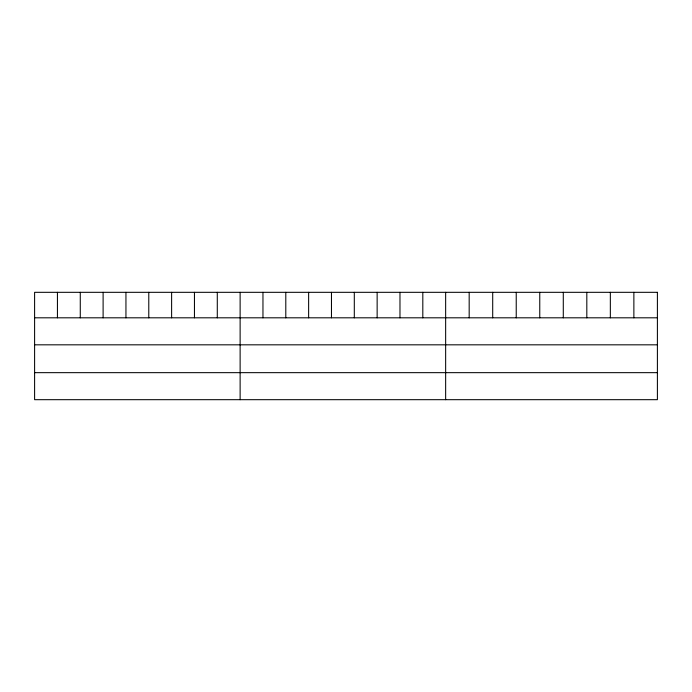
<?xml version="1.0" encoding="UTF-8"?>
<svg xmlns="http://www.w3.org/2000/svg" width="692" height="692" viewBox="0 0 692 692"><rect width="100%" height="100%" fill="white"/><g stroke="black" fill="none" stroke-linecap="round" stroke-linejoin="round"><path stroke-width="1.04" d="M34.6 317.81L657.4 317.81M34.6 344.824L657.4 344.824M34.6 372.659L657.4 372.659M633.872 292.318L633.872 317.81M610.344 292.318L610.344 317.81M586.816 292.318L586.816 317.81M563.288 292.318L563.288 317.81M539.76 292.318L539.76 317.81M516.232 292.318L516.232 317.81M492.704 292.318L492.704 317.81M469.176 292.318L469.176 317.81M445.648 292.318L445.648 399.682M422.812 292.318L422.812 317.81M399.976 292.318L399.976 317.81M377.14 292.318L377.14 317.81M354.304 292.318L354.304 317.81M331.468 292.318L331.468 317.81M308.632 292.318L308.632 317.81M285.796 292.318L285.796 317.81M262.96 292.318L262.96 317.81M240.124 292.318L240.124 399.682M217.288 292.318L217.288 317.81M194.452 292.318L194.452 317.81M171.616 292.318L171.616 317.81M148.78 292.318L148.78 317.81M125.944 292.318L125.944 317.81M103.108 292.318L103.108 317.81M80.272 292.318L80.272 317.81M57.436 292.318L57.436 317.81M657.4 292.318L34.6 292.318L34.6 399.682L657.4 399.682L657.4 292.318"/></g></svg>
